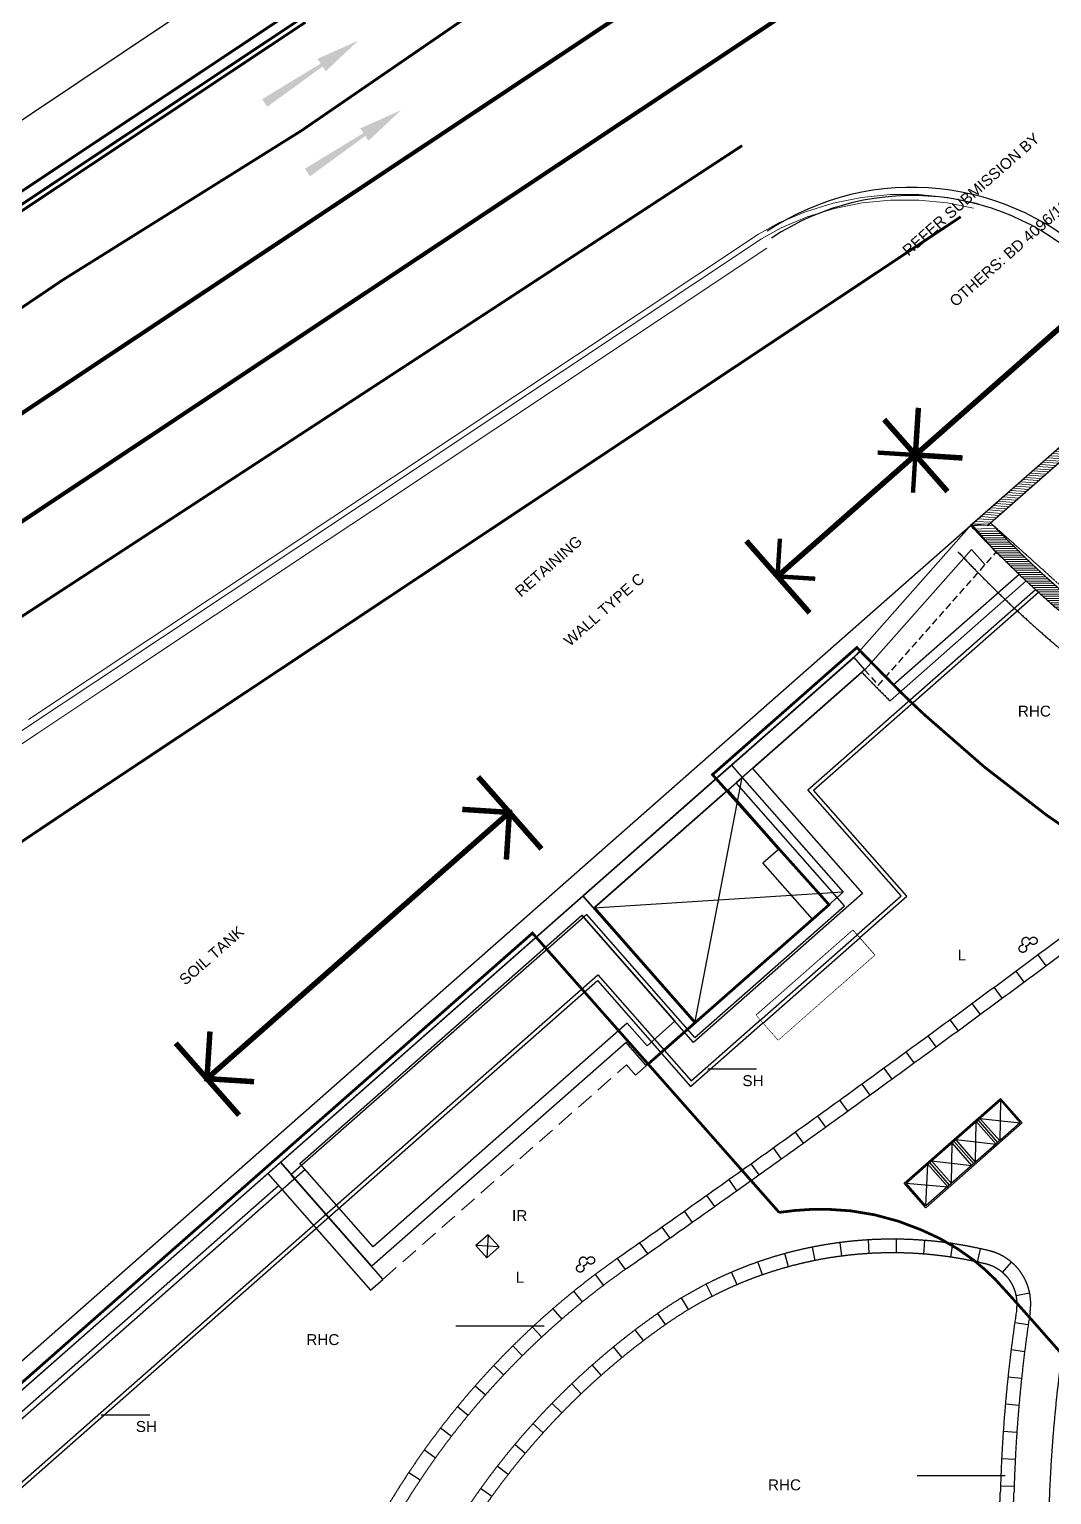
# Model space of a CAD drawing. Header units: millimetres. Extents: x 833576263 to 1668046980, y 817519639 to 1636103653.
# Drawn here: x 834303644 to 834341101, y 818012833 to 818066501 of the extents above; entities that cross this region are included whole.
import ezdxf

# ---------------------------------------------------------------- set-up
doc = ezdxf.new("R2010")
doc.units = ezdxf.units.MM
doc.header["$LTSCALE"] = 100
doc.header["$MEASUREMENT"] = 0
doc.set_wipeout_variables(frame=1)
for name, pattern in [('C160$0$Hidden', [9.525, 6.35, -3.175]), ('R_P_Grid$0$XXXXX-PIW-P-WHCGRDP1-XXX$0$DIVIDE2', [0.625, 0.25, -0.125, 0, -0.125, 0, -0.125]), ('R_ROAD MARK$0$RM1101', [6, 1, -5]), ('R_ROAD MARK$0$RM1104', [6, 4, -2]), ('R_site$0$3B50C- ARC-DWG-1002-P00-XXXX-WS3-XD$0$HIDDEN', [0.375, 0.25, -0.125]), ('R_site$0$Dash', [6, 3, -3]), ('R_site$0$HIDDEN', [9.525, 6.35, -3.175]), ('R_Text for GBP from DLN$0$ACAD_ISO10W100', [18, 12, -3, 0, -3])]:
    doc.linetypes.add(name, pattern=pattern)
doc.layers.get('Defpoints').update_dxf_attribs({"color": 170})
for name, color, linetype in [('C160$0$+C160', 6, 'C160$0$Hidden'), ('R_site$0$000-structure-b', 3, 'Continuous'), ('R_site$0$AUDIT_I_160808180252-21', 7, 'Continuous'), ('R_Text for GBP from DLN$0$base plan(mm)$0$DLN040__', 7, 'Continuous'), ('R_Text for GBP from DLN$0$programme(mm)$0$DLN040_1', 7, 'Continuous'), ('T-TITL', 7, 'Continuous'), ('X-REF', 7, 'Continuous')]:
    doc.layers.add(name, color=color, linetype=linetype)
doc.layers.add('R_P_Grid$0$RDA9101-PIW', color=3, linetype='R_P_Grid$0$XXXXX-PIW-P-WHCGRDP1-XXX$0$DIVIDE2', plot=False)
for name, color, linetype, lineweight in [('R_ROAD MARK$0$Level 42', 252, 'Continuous', 0), ('R_ROAD MARK$0$MMH832__', 252, 'Continuous', 0), ('R_ROAD MARK$0$OAP832', 7, 'Continuous', 30), ('R_site$0$000-Architecture boundary', 2, 'Continuous', 0), ('R_site$0$000-M+ Base', 6, 'Continuous', 9), ('R_site$0$000-Ret walls', 5, 'Continuous', 15), ('R_site$0$001-Smoke vents-b', 251, 'Continuous', 9), ('R_site$0$DW-TITLE', 7, 'Continuous', 0), ('R_Text for GBP from DLN$0$000-Slope', 6, 'R_Text for GBP from DLN$0$ACAD_ISO10W100', 18), ('R_WKCD_PARK$0$000-PAV-Concrete-b', 1, 'Continuous', 25), ('R_WKCD_PARK$0$RDA8301', 1, 'Continuous', 18)]:
    doc.layers.add(name, color=color, linetype=linetype, lineweight=lineweight)
doc.styles.add('R_Text for GBP from DLN$0$base plan(mm)$0$Standard', font='arial.ttf')
doc.styles.add('R_Text for GBP from DLN$0$base plan(mm)$0$SWIS721 LT', font='swiss.ttf')
doc.styles.add('R_Text for GBP from DLN$0$programme(mm)$0$SWIS721 LT', font='swiss.ttf')
doc.linetypes.add('R_site$0$B1_BDYF', pattern='A,2.5,-0.5,[130,ltypeshp.shx,S=0.5,R=0,X=0,Y=0],-0.5', length=3.5)
doc.dimstyles.new('R_Text for GBP from DLN$0$base plan(mm)$0$Standard', dxfattribs={"dimtxt": 0.35, "dimasz": 0.2, "dimexe": 0.2, "dimexo": 0.2, "dimgap": 0.09, "dimtad": 0, "dimtoh": 1, "dimdec": 4, "dimzin": 0, "dimdsep": 46, "dimtxsty": 'R_Text for GBP from DLN$0$base plan(mm)$0$Standard', "dimcen": 0.09, "dimadec": 0, "dimazin": 0, "dimtfac": 1, "dimtdec": 4, "dimtofl": 0, "dimtmove": 0, "dimatfit": 3, "dimfxl": 1, "dimtolj": 1, "dimtzin": 0, "dimarcsym": 0})

# ---------------------------------------------------------------- blocks, each defined once
blk = doc.blocks.new('R_P_Grid')
at = {"layer": 'R_P_Grid$0$RDA9101-PIW', "color": 3, "ltscale": 100, "const_width": 100, "flags": 128}
blk.add_lwpolyline([(834337769.5, 818059635), (834332932, 818056418.9), (834331836.7, 818055690.6), (834328766.6, 818053649.5), (834324604.5, 818050882.4), (834317939.9, 818046451.5), (834316277, 818045345.9), (834307949.5, 818039809.4), (834305598.8, 818038246.6), (834302685.5, 818036294.6), (834299786.3, 818034321.8), (834299131.3, 818033871.8), (834295770.7, 818031538.4), (834291783, 818028715.1), (834291136.8, 818028251.9), (834287823.8, 818025852), (834285844.3, 818024397.7), (834283893.4, 818022949.4), (834282403.2, 818021833), (834275934.4, 818016967.1), (834267942.8, 818010955.9), (834260124.1, 818004715), (834257045, 818002257.3), (834255723.7, 818001202.5), (834252305.3, 817998474), (834244486.5, 817992233), (834236667.8, 817985992), (834234793.2, 817984582), (834234389.1, 817984283.7), (834232887.7, 817983200.3), (834230934.9, 817981886.4), (834228937.2, 817980641.7), (834228709.7, 817980506), (834227599, 817979861), (834226897.2, 817979467.9), (834224722.3, 817978318.3), (834222506.8, 817977249.1), (834220253.6, 817976262), (834217965.7, 817975358), (834215646.2, 817974538.6), (834213298.2, 817973804.7), (834210924.9, 817973157.4), (834208529.5, 817972597.5), (834206115.1, 817972125.8), (834203685.1, 817971742.9), (834201242.7, 817971449.4), (834198791.2, 817971245.5), (834196333.8, 817971131.7), (834193873.9, 817971108), (834191414.9, 817971174.5), (834188959.9, 817971331.1), (834186512.2, 817971577.6), (834184075.3, 817971913.6), (834181652.3, 817972338.7), (834179246.6, 817972852.4), (834176861.2, 817973453.9), (834174499.6, 817974142.4), (834172164.7, 817974917), (834169859.9, 817975776.7), (834168164.4, 817976471.6), (834167588, 817976720.3), (834165352.3, 817977746.6), (834163155.7, 817978854.1), (834161001.2, 817980041.4), (834158891.7, 817981306.8), (834156830, 817982648.8), (834156301.5, 817983010.3), (834154818.8, 817984065.4), (834152860.9, 817985554.7), (834150958.9, 817987114.9), (834149115.4, 817988743.7), (834148211.5, 817989587.8), (834147332.8, 817990439), (834145613.6, 817992198.5), (834143960, 817994019.8), (834142374.3, 817995900.5), (834141237.9, 817997339.4), (834140858.6, 817997838.1), (834139415, 817999829.9), (834138045.3, 818001873.3), (834136751.4, 818003965.6), (834135535.1, 818006103.8), (834134398, 818008285.2), (834134114.6, 818008861.1), (834133341.7, 818010506.9), (834132367.4, 818012765.7), (834131476.6, 818015058.8), (834130670.5, 818017382.9), (834129950.1, 818019735.1), (834129316.4, 818022112.1), (834128770.3, 818024510.7), (834128312.5, 818026927.7), (834127943.5, 818029359.8), (834127664, 818031803.9), (834127474.2, 818034256.6), (834127438.1, 818036715.9), (834127492.1, 818039172.7), (834127636.1, 818041623.4), (834127869.7, 818044064.9), (834128192.3, 818046493.9), (834128603.5, 818048907.1), (834129102.4, 818051301.4), (834129375.5, 818052454.1), (834129688.2, 818053673.4), (834130360, 818056020.1), (834131116.7, 818058338.4), (834131957.1, 818060625.2), (834132880, 818062877.5), (834133883.9, 818065092.3), (834134967.3, 818067266.6), (834135629.7, 818068505), (834136128.6, 818069397.8), (834137399.4, 818071536.6), (834138748.5, 818073624.1), (834139884.2, 818075256.8), (834140173.8, 818075657.2), (834142535.3, 818078697.4), (834144381.6, 818081074.4), (834148574.8, 818086679.6), (834152500.6, 818092007.4), (834154509.7, 818094734.1), (834157219, 818098410.9), (834160444.6, 818102788.5), (834163001.4, 818106258.4), (834165759.1, 818110001), (834168748, 818120246.1), (834165385.6, 818129509.2), (834169848.6, 818137783.7), (834175089.3, 818145514.5), (834184459.2, 818145967.8), (834194438.3, 818146124.3), (834203910.8, 818139625.2), (834201868.6, 818136648.9), (834201686.4, 818136383.2), (834201506.3, 818136116.1), (834200974.9, 818135269.1), (834200486.6, 818134396.5), (834200042.5, 818133500.7), (834199643.7, 818132583.7), (834199291.2, 818131648), (834198986, 818130695.9), (834198728.7, 818129729.6), (834198520, 818128751.8), (834198360.5, 818127764.7), (834198308.6, 818127350.4), (834198256.1, 818126946), (834198077.9, 818125962.3), (834197830, 818124993.7), (834197513.5, 818124045.3), (834197130.2, 818123121.9), (834196681.9, 818122228.3), (834196171, 818121368.9), (834195600.1, 818120548.1), (834194972.1, 818119770.2), (834194290.1, 818119039.1), (834193557.7, 818118358.6), (834193203.2, 818118062), (834192624.4, 818117584.9), (834191866.8, 818116932.2), (834191125.9, 818116260.6), (834190401.9, 818115570.8), (834189695.4, 818114863.1), (834189006.9, 818114138), (834188336.7, 818113395.9), (834187685.2, 818112637.2), (834187052.9, 818111862.5), (834186440.2, 818111072.3), (834185847.4, 818110267), (834185274.9, 818109447.1), (834185052.7, 818109115.6), (834184992.3, 818109024.5), (834180082, 818101389.3), (834176995.5, 818096603.7), (834174659.3, 818092981.5), (834171712, 818088411.9), (834169236.5, 818084573.7), (834167400.8, 818081727.5), (834163813.8, 818076165.9), (834160062.4, 818070255.9), (834158495.7, 818067686), (834156492, 818064399), (834156311.1, 818064104.3), (834155588.7, 818062917.5), (834154743.1, 818061405.2), (834153956.2, 818059864.2), (834153650.2, 818059223.5), (834153246.7, 818058337.1), (834152594.6, 818056787.2), (834152000.7, 818055216.5), (834151465.5, 818053627.3), (834150989.7, 818052021.8), (834150573.8, 818050402.1), (834150218.1, 818048770.6), (834150058.4, 818047925.9), (834149922.9, 818047129.3), (834149688.5, 818045480.7), (834149515.1, 818043826.9), (834149402.6, 818042170.1), (834149351.1, 818040512.7), (834149360.4, 818038856.8), (834149430.4, 818037204.7), (834149560.9, 818035558.6), (834149688.1, 818033914.7), (834149875.4, 818032276.5), (834150122.7, 818030646.3), (834150429.6, 818029026.3), (834150795.7, 818027418.6), (834151220.4, 818025825.4), (834151703.3, 818024248.8), (834152243.6, 818022691), (834152840.6, 818021154), (834153493.6, 818019640), (834154011.7, 818018536.8), (834154201.7, 818018150.9), (834154963.8, 818016688.8), (834155779.1, 818015255.5), (834156646.3, 818013853.2), (834157564.4, 818012483.5), (834158532, 818011148.5), (834158786.2, 818010814.2), (834159547.9, 818009849.8), (834160610.8, 818008589.2), (834161719.1, 818007368.4), (834162871.5, 818006189.1), (834163460.4, 818005618.6), (834164066.3, 818005052.8), (834165301.9, 818003961.1), (834166576.8, 818002915.4), (834167889.1, 818001917.1), (834168882.9, 818001209.9), (834169237.1, 818000967.6), (834170619, 818000068.1), (834172033, 817999219.9), (834173477.1, 817998424.1), (834174949.4, 817997681.8), (834176447.9, 817996993.9), (834176834.2, 817996827.2), (834177970.6, 817996361.5), (834179515.5, 817995785.2), (834181080.5, 817995266), (834182663.4, 817994804.5), (834184262.2, 817994401.4), (834185874.7, 817994057.1), (834187498.8, 817993772.1), (834189132.2, 817993546.9), (834190772.7, 817993381.7), (834192418.3, 817993276.7), (834194066.5, 817993232.2), (834195715.3, 817993248), (834197362.4, 817993324.3), (834199005.6, 817993461), (834200642.6, 817993657.7), (834202271.4, 817993914.4), (834203889.6, 817994230.5), (834205495.2, 817994605.8), (834207086, 817995039.7), (834208659.7, 817995531.6), (834210214.4, 817996080.8), (834211747.9, 817996686.7), (834213258.2, 817997348.4), (834214743.2, 817998065), (834216200.9, 817998835.5), (834216671.4, 817999099), (834217415.8, 817999531.4), (834217568.3, 817999622.3), (834218907.3, 818000456.6), (834220216.2, 818001337.3), (834221222.3, 818002063.8), (834221493.4, 818002263.3), (834223368, 818003673.4), (834231532.4, 818009454.9), (834239696.8, 818015236.3), (834243266.3, 818017764), (834244646, 818018741), (834247861.2, 818021017.8), (834256025.6, 818026799.2), (834264017.2, 818032810.4), (834270486, 818037676.3), (834272036.6, 818038838), (834274066.7, 818040345.1), (834276126.5, 818041858.3), (834279573.9, 818044355.6), (834280246.4, 818044837.6), (834284395.8, 818047775.5), (834287892.9, 818050203.6), (834288574.4, 818050671.8), (834291591.3, 818052724.7), (834294622.7, 818054755.9), (834296973.4, 818056318.7), (834305301, 818061855.2), (834306963.9, 818062960.8), (834313628.5, 818067391.7), (834317790.5, 818070158.8), (834321956, 818072928.2), (834328617.3, 818077356.9), (834330283.5, 818078464.6), (834333118, 818080367.6), (834338611, 818084001.1), (834347160, 818089204.5), (834347395.6, 818089361.2), (834355477.9, 818094734.6), (834355488.6, 818094741.7), (834355753, 818094916.7), (834355979, 818095064.9), (834357079.2, 818095787.3), (834357525.8, 818096076.1), (834358432.8, 818096656.1), (834360580.7, 818097995.4), (834361303.6, 818098435.6), (834364211.5, 818100153.8), (834367250.3, 818101912.6), (834370328, 818103604.5), (834373443.1, 818105228.5), (834375936.6, 818106395.1), (834378449.9, 818107516.9), (834382829.4, 818109423.3), (834383089.7, 818109536.6), (834384925.6, 818110335.8), (834386145.6, 818110874), (834387150.8, 818111325.3), (834389359.4, 818112352.8), (834389897.7, 818112609.2), (834389999.4, 818112657.9), (834391550.6, 818113417.9), (834392181.8, 818113742.3), (834392838.6, 818114085.9), (834394345.7, 818114888.7), (834397107.6, 818116420.8), (834399835.1, 818118013.4), (834402526.8, 818119665.8), (834405181.4, 818121377.2), (834406983.2, 818122586.8), (834407797.7, 818123146.7), (834410309.5, 818124926.6), (834410374.2, 818124973.5), (834411807.6, 818126027.4), (834412909.8, 818126856.7), (834413724.1, 818127480.1), (834414014.2, 818127704.5), (834415403.3, 818128795.4), (834417344.4, 818130367.1), (834417477.5, 818130477), (834419520.1, 818132196.9), (834422831.7, 818135038.7), (834423236.1, 818135385.9), (834427986.5, 818139441.3), (834429055.6, 818140379.8), (834430154.7, 818141362.7), (834431136.6, 818142312.9), (834432081.8, 818143299.6), (834432957.4, 818144284.6), (834432988.9, 818144321.5), (834433061.2, 818144406.3), (834433445.9, 818144867), (834433856.7, 818145376.9), (834434683.9, 818146464.5), (834435469.4, 818147582.5), (834436211.9, 818148729.6), (834436910.5, 818149903.9), (834437564, 818151103.9), (834438171.7, 818152327.7), (834438732.6, 818153573.7), (834438923.7, 818154029.3), (834439245.9, 818154840), (834439710.9, 818156124.8), (834440126.9, 818157426.4), (834440493.3, 818158742.7), (834440809.6, 818160072), (834441075.3, 818161412.3), (834441290.1, 818162761.7), (834441453.6, 818164118.3), (834441633.1, 818165475.8), (834441761.2, 818166841.7), (834441837.6, 818168214.1), (834441861.8, 818169590.9), (834441833.6, 818170970.2), (834441793.2, 818171771.7), (834441735.1, 818172572.9), (834441605.3, 818174302.4), (834441596.2, 818174501.9), (834441565.9, 818176033.5), (834441616.8, 818177761.4), (834441757.3, 818179481.5), (834441987, 818181189.1), (834442304.8, 818182879.6), (834442738.1, 818184652.7), (834442989.2, 818185522.4), (834443899.5, 818188760.6), (834443955.5, 818189088), (834444164.9, 818190065.8), (834444354.7, 818191047.6), (834444524.8, 818192033), (834444675.2, 818193021.6), (834444805.8, 818194013), (834444916.5, 818195006.9), (834445007.3, 818196002.7), (834445078.2, 818197000.2), (834445129.2, 818197998.9), (834445160.1, 818198998.4), (834445171.1, 818199998.3), (834445162, 818200998.2), (834445133, 818201997.8), (834445084, 818202996.6), (834445015, 818203994.2), (834444926, 818204990.2), (834444817.2, 818205984.2), (834444688.5, 818206975.9), (834444574.5, 818207735.4), (834453113.7, 818204098.3), (834460852.7, 818200622.1), (834473072.5, 818195624.9), (834472075.5, 818195548.5), (834471084.4, 818195416.8), (834470102.1, 818195230.3), (834469131.6, 818194989.6), (834468176, 818194695.3), (834467238.2, 818194348.5), (834466321.2, 818193950), (834465427.6, 818193501.3), (834464560.4, 818193003.7), (834463722.1, 818192458.7), (834462915.4, 818191867.9), (834462142.8, 818191233.3), (834461406.5, 818190556.8), (834460709, 818189840.4), (834460190.3, 818189252), (834459921.3, 818188925.8), (834459282.3, 818188086.7), (834459191.9, 818187959.8), (834459099.3, 818187828.6), (834458690.8, 818187213.6), (834458199, 818186280.6), (834457761.1, 818185324.6), (834457378.1, 818184348.9), (834457100.2, 818183518.5), (834457050.8, 818183356.4), (834456780, 818182350.3), (834456566.2, 818181333.9), (834456409.5, 818180310.4), (834456314.5, 818179343.8), (834456270.3, 818178376.5), (834456276.6, 818177410.9), (834456333.2, 818176449.9), (834456424.8, 818175605.7), (834456439.6, 818175495.9), (834456561.9, 818174751), (834456595.3, 818174551.7), (834456771.5, 818173431.6), (834456923.1, 818172307.2), (834457126.1, 818170362.3), (834457255.4, 818168408.6), (834457310.7, 818166448.8), (834457291.6, 818164485.8), (834457197.9, 818162522.4), (834456962.7, 818160570.7), (834456653.7, 818158629.3), (834456271.4, 818156701.1), (834455816.3, 818154788.7), (834455289.2, 818152894.9), (834454690.7, 818151022.4), (834454021.8, 818149173.9), (834453558.3, 818148007.7), (834453283.3, 818147352.1), (834452476.4, 818145559.6), (834451602.1, 818143798.9), (834450661.8, 818142072.6), (834449656.8, 818140383.1), (834448588.6, 818138732.9), (834447458.6, 818137124.3), (834446268.5, 818135559.7), (834445020.1, 818134041.3), (834444974.5, 818133988), (834443715, 818132571.2), (834442355.2, 818131151.6), (834440942.5, 818129784.6), (834439361.3, 818128370.5), (834439210.4, 818128237), (834434657.6, 818124329.1), (834433541.7, 818123376.5), (834433137.4, 818123029.5), (834430102.9, 818120423.2), (834429825.8, 818120187.6), (834427557.5, 818118277.5), (834425253.9, 818116410.1), (834422484.9, 818114257.1), (834419669, 818112165.8), (834416807.7, 818110137.1), (834413902.3, 818108172), (834410954.3, 818106271.4), (834407965.1, 818104436.4), (834404936.1, 818102667.7), (834401868.9, 818100966.3), (834399328.8, 818099623.3), (834398764.8, 818099333), (834396359.5, 818098092.9), (834393933, 818096893.8), (834391485.9, 818095735.9), (834390536.8, 818095296), (834389411.7, 818094774.4), (834385078.2, 818092765.8), (834382844.9, 818091705.2), (834380630.2, 818090607.8), (834377794.8, 818089224.8), (834374989.8, 818087779.1), (834372216.6, 818086271.4), (834372080.6, 818086191.1), (834370289.2, 818084959.7), (834368725.5, 818083390.6), (834367811.2, 818082126.7), (834367476.8, 818081560.9), (834366483.1, 818079209.4)], dxfattribs=at)
blk = doc.blocks.new('R_site$0$smoke vents')
at = {"layer": 'R_site$0$001-Smoke vents-b'}
for p, q in [((834339.199, 818025.791), (834338.472, 818026.616)), ((834339.064, 818025.672), (834338.337, 818026.497)), ((834339.131, 818025.731), (834338.404, 818026.557)), ((834339.949, 818026.451), (834339.199, 818025.791)), ((834338.178, 818024.892), (834337.451, 818025.718)), ((834338.245, 818024.952), (834337.519, 818025.777)), ((834338.313, 818025.011), (834337.586, 818025.837)), ((834339.064, 818025.672), (834338.313, 818025.011)), ((834337.359, 818024.172), (834336.633, 818024.998)), ((834337.427, 818024.231), (834336.7, 818025.057)), ((834337.292, 818024.113), (834336.565, 818024.938))]:
    blk.add_line(p, q, dxfattribs=at)
for points in [[(834340.02, 818026.447), (834336.492, 818023.342), (834335.699, 818024.242), (834339.227, 818027.348)], [(834339.949, 818026.451), (834336.496, 818023.412), (834335.769, 818024.238), (834339.223, 818027.277)]]:
    blk.add_lwpolyline(points, close=True, dxfattribs=at)
for points in [[(834339.223, 818027.277), (834339.199, 818025.791)], [(834338.472, 818026.616), (834339.949, 818026.451)], [(834338.313, 818025.011), (834338.337, 818026.497)], [(834337.427, 818024.231), (834337.451, 818025.718)], [(834337.586, 818025.837), (834339.064, 818025.672)], [(834336.7, 818025.057), (834338.178, 818024.892)], [(834336.496, 818023.412), (834336.565, 818024.938)], [(834335.769, 818024.238), (834337.292, 818024.113)]]:
    blk.add_lwpolyline(points, dxfattribs=at)
blk = doc.blocks.new('R_site$0$architecture 2')
at = {"layer": 'R_site$0$000-Ret walls', "lineweight": 5}
h = blk.add_hatch(dxfattribs=at)
h.set_pattern_fill('ANSI31', color=252, scale=0.025, angle=315)
h.set_pattern_definition([(0, (0, 0), (3e-17, 0.079375), [])])
edge = h.paths.add_edge_path()
edge.add_arc((834369.797, 818078.06), 42.838, 223.7719, 232.3855, ccw=False)
edge.add_line((834338.864, 818048.426), (834338.748, 818048.324))
edge.add_line((834338.748, 818048.324), (834354.844, 818062.49))
edge.add_line((834354.844, 818062.49), (834364.415, 818069.157))
edge.add_line((834364.415, 818069.157), (834364.181, 818069.493))
edge.add_line((834364.181, 818069.493), (834354.591, 818062.813))
edge.add_line((834354.591, 818062.813), (834338.477, 818048.631))
edge.add_line((834338.477, 818048.631), (834338.131, 818048.327))
edge.add_arc((834369.797, 818078.06), 43.438, 223.1973, 232.3855)
edge.add_line((834343.285, 818043.652), (834343.651, 818044.127))
at = {"layer": 'R_site$0$000-Architecture boundary', "linetype": 'R_site$0$HIDDEN'}
blk.add_lwpolyline([(834354.763, 818002.957), (834367.804, 818014.433), (834366.828, 818028.384, -0.074995), (834352.462, 818031.48, -0.052185), (834343.301, 818036.089, -0.043988), (834336.457, 818041.383, -0.006128), (834335.581, 818042.213), (834333.963, 818043.86), (834328.674, 818039.205), (834332.945, 818034.439), (834326.326, 818028.613)], format="xyb", dxfattribs=at)
at = {"layer": 'R_site$0$000-Architecture boundary', "linetype": 'R_site$0$HIDDEN', "lineweight": 5}
blk.add_lwpolyline([(834331.115, 818023.172), (834322.079, 818033.401), (834273.585, 817990.722), (834304.338, 817955.778), (834304.338, 817955.778), (834306.485, 817953.339), (834306.486, 817953.338), (834331.029, 817925.45), (834375.215, 817964.338), (834375.215, 817964.338), (834375.215, 817964.338), (834374.049, 817981.009), (834340.358, 818019.249, 0.00285), (834339.4, 818020.317, 0.048684), (834338.247, 818021.421, 0.067075), (834336.319, 818022.533, 0.098146), (834332.855, 818023.289, 0.039786), (834331.115, 818023.172)], format="xyb", dxfattribs=at)
at = {"layer": 'R_site$0$000-Architecture boundary', "linetype": 'R_site$0$HIDDEN', "lineweight": 5, "ltscale": 0.001}
blk.add_lwpolyline([(834316.614, 818020.732), (834325.526, 818028.576), (834325.857, 818028.2), (834326.316, 818028.604)], dxfattribs=at)
at = {"layer": 'R_site$0$000-M+ Base', "linetype": 'R_site$0$Dash', "ltscale": 0.5}
blk.add_lwpolyline([(834337.664, 818047.37, 0.242199), (834375.724, 818033.773), (834374.299, 818054.161), (834364.415, 818069.157)], format="xyb", dxfattribs=at)
at = {"layer": 'R_site$0$000-Ret walls'}
blk.add_lwpolyline([(834343.651, 818044.127, -0.037601), (834338.864, 818048.426), (834338.748, 818048.324), (834354.844, 818062.49), (834364.415, 818069.157), (834364.181, 818069.493), (834354.591, 818062.813), (834338.477, 818048.631), (834338.131, 818048.327, 0.040113), (834343.285, 818043.652), (834343.651, 818044.127)], format="xyb", close=True, dxfattribs=at)
at = {"layer": 'R_site$0$000-structure-b'}
for p, q in [((834333.851, 818043.494), (834338.16, 818048.36)), ((834338.16, 818048.36), (834339.088, 818047.305)), ((834334.275, 818043.069), (834338.159, 818047.453)), ((834338.159, 818047.453), (834338.658, 818046.886)), ((834333.851, 818043.494), (834334.247, 818043.044)), ((834334.275, 818043.069), (834334.247, 818043.044)), ((834332.945, 818034.439, 0), (834329.246, 818038.643)), ((834333.51, 818034.403), (834329.546, 818038.907)), ((834328.066, 818030.144), (834324.366, 818034.348)), ((834327.766, 818029.88, 0), (834332.945, 818034.439, 0)), ((834328.03, 818029.58, 0), (834333.51, 818034.403, 0)), ((834324.066, 818034.084), (834313.225, 818024.543)), ((834328.03, 818029.58), (834324.066, 818034.084)), ((834312.379, 818024.597), (834316.144, 818020.318)), ((834313.225, 818024.543), (834316.595, 818020.715)), ((834316.144, 818020.318), (834316.595, 818020.715))]:
    blk.add_line(p, q, dxfattribs=at)
at = {"layer": 'R_site$0$000-structure-b', "linetype": 'R_site$0$3B50C- ARC-DWG-1002-P00-XXXX-WS3-XD$0$HIDDEN', "ltscale": 0.01}
for p, q in [((834334.749, 818042.473), (834339.059, 818047.338)), ((834334.247, 818043.044), (834334.749, 818042.473))]:
    blk.add_line(p, q, dxfattribs=at)
at = {"layer": 'R_site$0$000-structure-b'}
for points in [[(834334.247, 818043.044), (834329.546, 818038.907)], [(834329.246, 818038.643), (834324.366, 818034.348)], [(834312.775, 818024.147), (834282.333, 817997.356)]]:
    blk.add_lwpolyline(points, dxfattribs=at)
at = {"layer": 'R_site$0$001-Smoke vents-b'}
for p, q in [((834333.816, 818033.496), (834330.288, 818030.391)), ((834333.816, 818033.496), (834334.609, 818032.595)), ((834334.609, 818032.595), (834331.081, 818029.49)), ((834330.288, 818030.391), (834331.081, 818029.49))]:
    blk.add_line(p, q, dxfattribs=at)
at = {"layer": 'R_site$0$DW-TITLE', "ltscale": 0.001}
blk.add_line((834325.527, 818028.575), (834325.857, 818028.2), dxfattribs=at)
at = {"layer": 'R_site$0$001-Smoke vents-b'}
blk.add_blockref('R_site$0$smoke vents', (0, 0), dxfattribs=at)
blk.add_wipeout([(834330.288, 818030.391), (834333.816, 818033.496), (834334.609, 818032.595), (834331.081, 818029.49)]).dxf.layer = 'R_site$0$001-Smoke vents-b'
at = {"layer": 'R_site$0$000-structure-b'}
blk.add_lwpolyline([(834273.663, 817989.725), (834264.206, 817981.402), (834263.809, 817981.853), (834333.851, 818043.494)], dxfattribs=at)
blk = doc.blocks.new('R_site')
at = {"layer": 'Defpoints'}
blk.add_lwpolyline([(834247117, 817968495), (834250993, 817971639), (834354591, 818062813), (834364181, 818069493)], dxfattribs=at)
at = {"layer": 'R_site$0$AUDIT_I_160808180252-21', "linetype": 'R_site$0$B1_BDYF', "lineweight": 30, "flags": 128}
blk.add_lwpolyline([(834378801, 818118821), (834370054, 818110421), (834368204, 818108818), (834360560, 818101892), (834359886, 818101205), (834352549, 818095848), (834341902, 818088803), (834327906, 818079502), (834310407, 818067880), (834297066, 818058961), (834281636, 818048745), (834264362, 818037360), (834258520, 818033509)], dxfattribs=at)
at = {"xscale": 1000, "yscale": 1000, "zscale": 1000}
blk.add_blockref('R_site$0$architecture 2', (0, 0), dxfattribs=at)
blk = doc.blocks.new('R_WKCD_PARK')
at = {"layer": 'R_WKCD_PARK$0$000-PAV-Concrete-b'}
blk.add_arc((834323900, 818013335), 22625, 260.0407, 358.7579, dxfattribs=at)
at = {"layer": 'R_WKCD_PARK$0$RDA8301', "flags": 128}
blk.add_lwpolyline([(834330671, 818058488), (834327119, 818056127), (834322957, 818053360), (834316293, 818048929), (834314630, 818047823), (834306302, 818042287), (834303952, 818040724), (834301021, 818038760), (834298104, 818036775), (834297445, 818036323), (834294064, 818033975), (834290052, 818031134), (834289402, 818030668), (834286068, 818028254), (834284077, 818026791), (834282114, 818025334), (834280615, 818024210), (834274146, 818019345), (834266154, 818013333), (834258336, 818007092), (834255257, 818004635), (834253935, 818003580), (834250517, 818000851), (834242698, 817994611)], dxfattribs=at)
blk = doc.blocks.new('R_ROAD MARK$0$TS1017')
at = {"layer": 'R_ROAD MARK$0$Level 42', "linetype": 'Continuous', "lineweight": 13}
blk.add_hatch(color=256, dxfattribs=at).paths.add_polyline_path([(-0.404, -0.068), (-0.404, -0.016), (-1.031, -0.042), (-1.031, 0.042), (-0.404, 0.016), (-0.404, 0.068), (0, 0)])
blk = doc.blocks.new('R_ROAD MARK')
at = {"layer": 'R_ROAD MARK$0$MMH832__', "linetype": 'Continuous'}
for p, q in [((834334131, 818060344), (834335185, 818060449)), ((834335185, 818060449), (834336245, 818060449)), ((834336245, 818060449), (834337299, 818060343)), ((834332080, 818059820), (834333092, 818060133)), ((834332148, 818059632), (834333142, 818059939)), ((834333092, 818060133), (834334131, 818060344)), ((834333142, 818059939), (834334161, 818060145)), ((834334161, 818060145), (834335195, 818060249)), ((834335195, 818060249), (834336235, 818060249)), ((834336235, 818060249), (834337269, 818060145)), ((834337269, 818060145), (834338231, 818059949)), ((834337299, 818060343), (834338338, 818060132)), ((834338338, 818060132), (834338448, 818060098)), ((834330361, 818059002), (834331104, 818059408)), ((834331104, 818059408), (834332080, 818059820)), ((834331191, 818059228), (834332148, 818059632)), ((834303619, 818041223), (834330361, 818059002)), ((834306081, 818042620), (834330464, 818058831)), ((834330464, 818058831), (834331191, 818059228)), ((834303730, 818041057), (834306081, 818042620)), ((834300797, 818039092), (834303730, 818041057))]:
    blk.add_line(p, q, dxfattribs=at)
at = {"layer": 'R_ROAD MARK$0$MMH832__', "linetype": 'Continuous', "flags": 128}
for points, const_width in [([(834244993, 818018251), (834248208, 818020528), (834256379, 818026315), (834264378, 818032331), (834270590, 818037004), (834270846, 818037196), (834272395, 818038357), (834276481, 818041374), (834278759, 818043030), (834280595, 818044349), (834284740, 818047284), (834288914, 818050177), (834291242, 818051764), (834291926, 818052227), (834294957, 818054257), (834294955, 818054256), (834297104, 818055685), (834305431, 818061221), (834313759, 818066758)], 100), ([(834244877, 818018415), (834248092, 818020691), (834256261, 818026476), (834264258, 818032491), (834270470, 818037163), (834270726, 818037356), (834272275, 818038517), (834276363, 818041536), (834278642, 818043192), (834280479, 818044512), (834284625, 818047448), (834288801, 818050342), (834291129, 818051929), (834291815, 818052393), (834294845, 818054424), (834294844, 818054423), (834296993, 818055851), (834305321, 818061388), (834313648, 818066924)], 100), ([(834330934, 818070761), (834325707, 818067286), (834321541, 818064517), (834317379, 818061750), (834310715, 818057319), (834309052, 818056213), (834300724, 818050677), (834298374, 818049114), (834295383, 818047110), (834292406, 818045084), (834291733, 818044622), (834288283, 818042227), (834284189, 818039328), (834283525, 818038852), (834280124, 818036388), (834278091, 818034895), (834276089, 818033408), (834274559, 818032262), (834268090, 818027396), (834260098, 818021385), (834252107, 818015374), (834244115, 818009363)], 150), ([(834246099, 818006725), (834254090, 818012737), (834262082, 818018748), (834270073, 818024759), (834276542, 818029625), (834278062, 818030763), (834280052, 818032240), (834282071, 818033724), (834285450, 818036171), (834286109, 818036644), (834290176, 818039524), (834293604, 818041903), (834294272, 818042363), (834297229, 818044375), (834300201, 818046366), (834302551, 818047929), (834310879, 818053465), (834312542, 818054571), (834319206, 818059002), (834323368, 818061769), (834327534, 818064538), (834332761, 818068013)], 150)]:
    blk.add_lwpolyline(points, dxfattribs=dict(at, const_width=const_width))
at = {"layer": 'R_ROAD MARK$0$MMH832__', "linetype": 'R_ROAD MARK$0$RM1104', "const_width": 100, "flags": 128}
blk.add_lwpolyline([(834294056, 818050066), (834294440, 818050343), (834296743, 818051833), (834304843, 818057303), (834313617, 818062790), (834321854, 818068444), (834329124, 818073164)], dxfattribs=at)
at = {"layer": 'R_ROAD MARK$0$MMH832__', "linetype": 'R_ROAD MARK$0$RM1101', "const_width": 100, "flags": 128}
blk.add_lwpolyline([(834329762, 818062242), (834320940, 818056470), (834312567, 818051002), (834304194, 818045535), (834301824, 818043987), (834298861, 818042037), (834298178, 818041584), (834295881, 818040045), (834292039, 818037205), (834288320, 818034614), (834285893, 818032838), (834283725, 818031075), (834279715, 818028238), (834277142, 818026378), (834274758, 818024668), (834269875, 818021040), (834269290, 818020641)], dxfattribs=at)
at = {"layer": 'R_ROAD MARK$0$OAP832'}
for radius in [9600, 9300]:
    blk.add_arc((834335989, 818051111), radius, 44.3753, 123.6176, dxfattribs=at)
at = {"layer": 'R_ROAD MARK$0$Level 42', "linetype": 'Continuous', "xscale": 3999.999999999999, "yscale": 3999.999999999999, "zscale": 3999.999999999999, "rotation": 33.67047454180577}
for p in [(834315699, 818066087), (834317266, 818063542)]:
    blk.add_blockref('R_ROAD MARK$0$TS1017', p, dxfattribs=at)
blk = doc.blocks.new('C160')
at = {"layer": 'C160$0$+C160'}
for p, q in [((834335.298, 818042.49), (834339.904, 818046.544)), ((834332.164, 818038.645, 0), (834340.504, 818045.986)), ((834335.179, 818041.905), (834340.168, 818046.296)), ((834332.376, 818038.632), (834340.616, 818045.884)), ((834334.111, 818043.723, 0), (834323.945, 818034.777, 0)), ((834330.141, 818039.43, 0), (834334.146, 818042.955, 0)), ((834329.369, 818039.55, 0), (834329.766, 818039.1, 0)), ((834324.323, 818034.31, 0), (834329.766, 818039.1, 0)), ((834328.023, 818030.106), (834329.766, 818039.1, 0)), ((834328.788, 818039.038, 0), (834329.184, 818038.588, 0)), ((834329.766, 818039.1, 0), (834333.465, 818034.896, 0)), ((834330.141, 818039.43, 0), (834334.171, 818034.851, 0)), ((834329.203, 818038.604, 0), (834331.086, 818036.464, 0)), ((834328.023, 818030.106, 0), (834323.927, 818034.76, 0)), ((834333.465, 818034.896, 0), (834324.323, 818034.31, 0)), ((834327.978, 818029.4, 0), (834323.882, 818034.055, 0)), ((834333.816, 818033.496), (834330.288, 818030.391)), ((834333.816, 818033.496), (834334.609, 818032.595)), ((834334.609, 818032.595), (834331.081, 818029.49)), ((834300.484, 818010.561), (834324.456, 818031.661)), ((834330.288, 818030.391), (834331.081, 818029.49)), ((834339.199, 818025.791), (834338.472, 818026.616)), ((834339.064, 818025.672), (834338.337, 818026.497)), ((834339.131, 818025.731), (834338.404, 818026.557)), ((834339.949, 818026.451), (834339.199, 818025.791)), ((834338.178, 818024.892), (834337.451, 818025.718)), ((834338.245, 818024.952), (834337.519, 818025.777)), ((834338.313, 818025.011), (834337.586, 818025.837)), ((834339.064, 818025.672), (834338.313, 818025.011)), ((834273.792, 817990.638, 0), (834312.846, 818025.009, 0)), ((834312.846, 818025.009, 0), (834313.375, 818024.409, 0)), ((834337.359, 818024.172), (834336.633, 818024.998)), ((834337.427, 818024.231), (834336.7, 818025.057)), ((834313.75, 818024.739, 0), (834274.696, 817990.368, 0)), ((834337.292, 818024.113), (834336.565, 818024.938)), ((834320.458, 818022.356), (834320.406, 818021.509)), ((834320.856, 818021.907), (834320.009, 818021.959))]:
    blk.add_line(p, q, dxfattribs=at)
for points in [[(834337.664, 818047.37, 0.242199), (834375.724, 818033.773), (834374.299, 818054.161), (834364.415, 818069.157)], [(834317.682, 818008.815, -0.130249), (834326.676, 818019.48, -0.215588), (834338.805, 818021.769, -0.388924), (834340.31, 818019.524, 0.031001), (834339.719, 818012.906, -0.231524), (834333.269, 818000.581, -0.388648)], [(834332.973, 818000.984, 0.231524), (834339.219, 818012.919, -0.031001), (834339.816, 818019.6, 0.388924), (834338.687, 818021.283, 0.215588), (834326.963, 818019.071, 0.130249), (834318.134, 818008.601, -0.07495)]]:
    blk.add_lwpolyline(points, format="xyb", dxfattribs=at)
blk.add_lwpolyline([(834343.651, 818044.127, -0.037601), (834338.864, 818048.426), (834338.748, 818048.324), (834354.844, 818062.49), (834364.415, 818069.157), (834364.181, 818069.493), (834354.591, 818062.813), (834338.477, 818048.631), (834338.131, 818048.327, 0.040113), (834343.285, 818043.652), (834343.651, 818044.127)], format="xyb", close=True, dxfattribs=at)
at = {"layer": 'C160$0$+C160', "const_width": 0.1}
for points in [[(834354.763, 818002.957), (834367.804, 818014.433), (834366.828, 818028.384, -0.074995), (834352.462, 818031.48, -0.052185), (834343.301, 818036.089, -0.043988), (834336.457, 818041.383, -0.006128), (834335.581, 818042.213), (834333.963, 818043.86), (834328.674, 818039.205), (834332.945, 818034.439), (834326.326, 818028.613)], [(834331.115, 818023.172), (834322.079, 818033.401), (834273.585, 817990.722), (834304.338, 817955.778), (834304.338, 817955.778), (834306.485, 817953.339), (834306.486, 817953.338), (834331.029, 817925.45), (834375.215, 817964.338), (834375.215, 817964.338), (834375.215, 817964.338), (834374.049, 817981.009), (834340.358, 818019.249, 0.00285), (834339.4, 818020.317, 0.048684), (834338.247, 818021.421, 0.067075), (834336.319, 818022.533, 0.098146), (834332.855, 818023.289, 0.039786), (834331.115, 818023.172)]]:
    blk.add_lwpolyline(points, format="xyb", dxfattribs=at)
at = {"layer": 'C160$0$+C160', "elevation": 0}
for points in [[(834330.523, 818035.969), (834331.086, 818036.464)], [(834332.339, 818033.905), (834330.523, 818035.969)], [(834312.846, 818025.009), (834323.945, 818034.777)], [(834313.552, 818024.964), (834323.882, 818034.055)]]:
    blk.add_lwpolyline(points, dxfattribs=at)
for points in [[(834326.235, 818028.566), (834325.508, 818029.392), (834316.199, 818021.199), (834312.846, 818025.009), (834323.927, 818034.76), (834328.006, 818030.125)], [(834326.28, 818029.271), (834325.553, 818030.097), (834316.244, 818021.905), (834313.552, 818024.964), (834323.882, 818034.055), (834327.3, 818030.17)]]:
    blk.add_lwpolyline(points, close=True, dxfattribs=at)
at = {"layer": 'C160$0$+C160'}
for points in [[(834340.59, 818032.605), (834340.888, 818032.204)], [(834339.787, 818032.009), (834340.085, 818031.608)], [(834300.385, 818010.674), (834324.47, 818031.873)], [(834338.983, 818031.415), (834339.28, 818031.012)], [(834338.178, 818030.821), (834338.475, 818030.418)], [(834337.373, 818030.229), (834337.669, 818029.826)], [(834336.566, 818029.638), (834336.861, 818029.234)], [(834335.759, 818029.048), (834336.053, 818028.644)], [(834334.95, 818028.459), (834335.244, 818028.055)], [(834334.141, 818027.871), (834334.435, 818027.467)], [(834333.331, 818027.285), (834333.624, 818026.88)], [(834339.223, 818027.277), (834339.199, 818025.791)], [(834332.52, 818026.7), (834332.813, 818026.294)], [(834338.472, 818026.616), (834339.949, 818026.451)], [(834331.708, 818026.116), (834332, 818025.71)], [(834338.313, 818025.011), (834338.337, 818026.497)], [(834330.896, 818025.533), (834331.187, 818025.127)], [(834337.427, 818024.231), (834337.451, 818025.718)], [(834337.586, 818025.837), (834339.064, 818025.672)], [(834336.7, 818025.057), (834338.178, 818024.892)], [(834330.082, 818024.951), (834330.373, 818024.545)], [(834336.496, 818023.412), (834336.565, 818024.938)], [(834329.268, 818024.371), (834329.558, 818023.964)], [(834335.769, 818024.238), (834337.292, 818024.113)], [(834328.453, 818023.792), (834328.742, 818023.384)], [(834327.637, 818023.214), (834327.925, 818022.806)], [(834326.82, 818022.637), (834327.108, 818022.229)], [(834326.002, 818022.062), (834326.29, 818021.653)], [(834332.432, 818021.411), (834332.334, 818021.901)], [(834333.418, 818021.573), (834333.355, 818022.069)], [(834334.414, 818021.666), (834334.384, 818022.166)], [(834335.413, 818021.691), (834335.418, 818022.191)], [(834336.412, 818021.647), (834336.452, 818022.145)], [(834337.406, 818021.534), (834337.479, 818022.028)], [(834338.389, 818021.352), (834338.496, 818021.84)], [(834325.184, 818021.487), (834325.471, 818021.078)], [(834330.504, 818020.885), (834330.339, 818021.357)], [(834331.459, 818021.181), (834331.327, 818021.663)], [(834339.3, 818020.972), (834339.623, 818021.354)], [(834324.376, 818020.898), (834324.677, 818020.499)], [(834329.572, 818020.523), (834329.375, 818020.983)], [(834323.588, 818020.282), (834323.903, 818019.893)], [(834328.667, 818020.098), (834328.439, 818020.543)], [(834339.802, 818020.128), (834340.292, 818020.229)], [(834322.822, 818019.639), (834323.15, 818019.261)], [(834327.793, 818019.611), (834327.535, 818020.04)], [(834326.956, 818019.066), (834326.669, 818019.475)], [(834339.748, 818019.136), (834340.243, 818019.065)], [(834322.078, 818018.971), (834322.418, 818018.605)], [(834326.148, 818018.477), (834325.846, 818018.875)], [(834321.356, 818018.279), (834321.708, 818017.924)], [(834325.363, 818017.858), (834325.046, 818018.244)], [(834339.615, 818018.145), (834340.111, 818018.083)], [(834320.658, 818017.563), (834321.022, 818017.22)], [(834324.601, 818017.21), (834324.27, 818017.584)], [(834339.5, 818017.152), (834339.998, 818017.099)], [(834319.985, 818016.823), (834320.361, 818016.493)], [(834323.864, 818016.533), (834323.519, 818016.896)], [(834319.337, 818016.062), (834319.723, 818015.744)], [(834323.153, 818015.83), (834322.795, 818016.179)], [(834339.404, 818016.156), (834339.902, 818016.113)], [(834322.469, 818015.101), (834322.098, 818015.436)], [(834318.715, 818015.279), (834319.112, 818014.974)], [(834339.327, 818015.159), (834339.825, 818015.125)], [(834318.12, 818014.475), (834318.527, 818014.185)], [(834321.813, 818014.347), (834321.429, 818014.668)], [(834321.185, 818013.569), (834320.79, 818013.875)], [(834339.267, 818014.161), (834339.767, 818014.136)], [(834317.552, 818013.652), (834317.968, 818013.375)], [(834320.587, 818012.767), (834320.18, 818013.059)], [(834339.226, 818013.162), (834339.726, 818013.146)]]:
    blk.add_lwpolyline(points, dxfattribs=at)
for points in [[(834340.02, 818026.447), (834336.492, 818023.342), (834335.699, 818024.242), (834339.227, 818027.348)], [(834339.949, 818026.451), (834336.496, 818023.412), (834335.769, 818024.238), (834339.223, 818027.277)], [(834320.406, 818021.509), (834320.856, 818021.907), (834320.458, 818022.356), (834320.009, 818021.959)]]:
    blk.add_lwpolyline(points, close=True, dxfattribs=at)
for centre, radius, start, end in [((834363.739, 818071.052), 40.307, 222.689, 225.1222), ((834363.739, 818071.052), 40.807, 223.5155, 225.5826), ((834363.739, 818071.052), 40.307, 225.1222, 225.6352), ((834340.154, 818033.087), 0.15, 21.4816, 231.7224), ((834340.154, 818033.087), 0.15, 261.4816, 351.7224), ((834323.94, 818021.379), 0.15, 22.0568, 232.2976), ((834323.94, 818021.379), 0.15, 262.0568, 352.2976)]:
    blk.add_arc(centre, radius, start, end, dxfattribs=at)
for points in [[(834340.301, 818033.151), (834340.314, 818033.205), (834340.359, 818033.247), (834340.417, 818033.254), (834340.491, 818033.262), (834340.559, 818033.209), (834340.567, 818033.134), (834340.576, 818033.06), (834340.523, 818032.993), (834340.448, 818032.984), (834340.39, 818032.977), (834340.336, 818033.008), (834340.311, 818033.057)], [(834340.137, 818032.927), (834340.176, 818032.889), (834340.19, 818032.829), (834340.167, 818032.775), (834340.137, 818032.706), (834340.057, 818032.675), (834339.989, 818032.705), (834339.92, 818032.734), (834339.888, 818032.814), (834339.918, 818032.883), (834339.941, 818032.937), (834339.995, 818032.968), (834340.05, 818032.965)], [(834323.924, 818021.219), (834323.964, 818021.181), (834323.979, 818021.121), (834323.956, 818021.068), (834323.927, 818020.999), (834323.847, 818020.966), (834323.778, 818020.995), (834323.709, 818021.024), (834323.677, 818021.104), (834323.706, 818021.173), (834323.728, 818021.227), (834323.782, 818021.258), (834323.837, 818021.256)], [(834324.086, 818021.445), (834324.099, 818021.499), (834324.143, 818021.541), (834324.201, 818021.548), (834324.275, 818021.558), (834324.343, 818021.505), (834324.353, 818021.431), (834324.362, 818021.356), (834324.309, 818021.288), (834324.235, 818021.279), (834324.177, 818021.272), (834324.123, 818021.302), (834324.098, 818021.351)]]:
    blk.add_open_spline(points, degree=3, knots=[0, 0, 0, 0, 1, 1, 1, 2, 2, 2, 3, 3, 3, 4, 4, 4, 4], dxfattribs=at)
blk.add_wipeout([(834330.288, 818030.391), (834333.816, 818033.496), (834334.609, 818032.595), (834331.081, 818029.49)]).dxf.layer = 'C160$0$+C160'
for p, q in [((834334.171, 818034.851, 0), (834327.978, 818029.4)), ((834333.465, 818034.896, 0), (834328.023, 818030.106))]:
    blk.add_line(p, q, dxfattribs=at)
for points in [[(834370.465, 818059.97, 0.162005), (834345.956, 818036.593, -0.109718), (834344.549, 818034.943, -0.00867), (834325.528, 818021.118, 0.130249), (834315.874, 818009.67, -0.048996), (834312.983, 818004.842, -0.328329), (834306.752, 818002.922, 0.328404), (834298.587, 818000.404, -0.00442), (834296.774, 817997.999, -1), (834296.377, 817998.303, 0.00442), (834298.185, 818000.702, -0.328404), (834306.917, 818003.394, 0.328329), (834312.582, 818005.139, 0.048996), (834315.422, 818009.883, -0.130249), (834325.241, 818021.528, 0.00867), (834344.248, 818035.342, 0.109718), (834345.514, 818036.827, -0.161664), (834370.187, 818060.392, -0.161664)], [(834375.165, 818041.989, 0.396565), (834346.52, 818012.844, -0.459511), (834319.987, 817991.05, 0.448218), (834282.294, 817961.255, -0.033351), (834279.89, 817942.241, -0.032639)]]:
    blk.add_lwpolyline(points, format="xyb", dxfattribs=at)
at = {"layer": 'C160$0$+C160', "flags": 128}
blk.add_lwpolyline([(834194.506, 817902.569, 0.13713), (834201.254, 817900.712, 0.058383), (834203.786, 817901.019, -0.122442), (834210.3, 817900.978, 0.007621), (834215.073, 817899.836), (834217.587, 817899.275, 0.038691), (834244.511, 817895.421, 0.31164), (834269.346, 817910.287, 0.040968), (834277.294, 817932.38, 0.14434), (834277.109, 817940.353, -0.268021), (834278.827, 817948.27, 0.162716), (834282.431, 817956.452, 0.008292), (834282.793, 817961.225, -0.448218), (834319.9, 817990.558, 0.457869), (834347.016, 818012.708, -0.201212), (834361.771, 818045.376, -0.556126), (834375.139, 818042.082), (834374.299, 818054.161), (834370.752, 818059.543, 0.269114), (834341.019, 818012.87, -0.457869), (834320.938, 817996.468, 0.448218), (834276.804, 817961.58, -0.008292), (834276.457, 817957.005, -0.437169), (834267.016, 817949.767), (834242.235, 817954.591, 0.246462), (834229.682, 817950.831, -0.339689), (834212.144, 817948.727), (834209.579, 817943.238, -0.017138), (834213.731, 817941.122, -0.471782), (834216.013, 817928.829), (834215.31, 817927.991), (834219.906, 817924.135), (834234.755, 817941.83), (834231.881, 817944.242), (834233.364, 817945.991, -0.412648), (834244.748, 817946.956), (834250.934, 817941.765), (834254.555, 817946.08), (834265.228, 817944.003, -0.435219), (834271.501, 817933.943, -0.040968), (834263.885, 817912.773, -0.31164), (834244.899, 817901.409, -0.038691), (834218.894, 817905.131), (834216.38, 817905.692, -0.080556), (834170.302, 817924.112), (834156.903, 817932.163, -0.417001), (834154.171, 817943.344, 0.051318), (834163.382, 817962.509, -0.110939), (834168.087, 817969.907), (834172.88, 817974.68, -0.125049), (834176.312, 817976.712, -0.028198), (834169.042, 817979.326), (834163.853, 817974.158, 0.110939), (834157.737, 817964.541, -0.051318), (834149.058, 817946.483, 0.170095), (834147.082, 817937.371, -0.264959), (834143.998, 817929.966, 0.093167), (834140.781, 817926.349), (834131.426, 817910.779), (834136.569, 817907.689), (834145.505, 817922.562, -0.414211), (834156.62, 817925.333)], format="xyb", close=True, dxfattribs=at)
at = {"layer": 'C160$0$+C160', "elevation": 0}
for points in [[(834324.456, 818031.661), (834327.874, 818027.777), (834335.794, 818034.748), (834332.376, 818038.632)], [(834324.47, 818031.873), (834327.888, 818027.989), (834335.582, 818034.761), (834332.164, 818038.645)]]:
    blk.add_lwpolyline(points, dxfattribs=at)
blk = doc.blocks.new('R_Text for GBP from DLN')
at = {"layer": 'R_Text for GBP from DLN$0$000-Slope', "color": 251, "ltscale": 0.05}
blk.add_lwpolyline([(834351626, 818037246, 0.014941), (834350181, 818034929, 0.127227), (834343970, 818012899, -0.459511), (834320428, 817993562, 0.459971), (834279695, 817960053, -0.037097), (834277870, 817940761, 0.052459), (834277640, 817937147, 0.048616), (834279103, 817926638, 0.048616)], format="xyb", dxfattribs=at)
at = {"layer": 'R_Text for GBP from DLN$0$programme(mm)$0$DLN040_1', "elevation": 0}
for points, const_width in [([(834361143, 818072945), (834331056, 818046466)], 200), ([(834336217, 818052638), (834336107, 818050911), (834337834, 818050801)], 200), ([(834334963, 818052210), (834337283, 818049575)], 200), ([(834334725, 818050999), (834336107, 818050911), (834336019, 818049529)], 160), ([(834320090, 818039120), (834322409, 818036485)], 200), ([(834321233, 818037821), (834310153, 818028070)], 200), ([(834319506, 818037931), (834321233, 818037821), (834321123, 818036094)], 200), ([(834310263, 818029797), (834310153, 818028070), (834311880, 818027959)], 200), ([(834309009, 818029369), (834311329, 818026733)], 200)]:
    blk.add_lwpolyline(points, dxfattribs=dict(at, const_width=const_width))
at = {"layer": 'R_Text for GBP from DLN$0$programme(mm)$0$DLN040_1'}
for points, const_width in [([(834329912, 818047765), (834332232, 818045130)], 200), ([(834331144, 818047847), (834331056, 818046466), (834332438, 818046378)], 160)]:
    blk.add_lwpolyline(points, dxfattribs=dict(at, const_width=const_width))
at = {"layer": 'R_Text for GBP from DLN$0$base plan(mm)$0$DLN040__', "style": 'R_Text for GBP from DLN$0$base plan(mm)$0$SWIS721 LT'}
for s, p in [('RHC', (834339862, 818041330)), ('L', (834337659, 818032399)), ('SH', (834329771, 818027796)), ('IR', (834321331, 818022857)), ('L', (834321463, 818020596)), ('RHC', (834313794, 818018313)), ('SH', (834307547, 818015132)), ('RHC', (834330707, 818012994))]:
    blk.add_text(s, height=400, dxfattribs=at).set_placement(p)
at = {"layer": 'R_Text for GBP from DLN$0$programme(mm)$0$DLN040_1', "style": 'R_Text for GBP from DLN$0$programme(mm)$0$SWIS721 LT'}
for s, p in [('REFER SUBMISSION BY', (834335852, 818058175, 0)), ('OTHERS: BD 4096/13(P)', (834337578, 818056312, 0)), ('RETAINING', (834321655, 818045683, 0)), ('WALL TYPE C', (834323445, 818043877, 0)), ('SOIL TANK', (834309357, 818031466, 0))]:
    blk.add_text(s, height=400, rotation=41.3501, dxfattribs=at).set_placement(p)
at = {"layer": 'R_Text for GBP from DLN$0$base plan(mm)$0$DLN040__', "color": 1}
for points in [[(834328498, 818028427), (834330289, 818028427)], [(834322503, 818019001), (834319277, 818019001)], [(834306274, 818015763), (834308065, 818015763)], [(834339400, 818013530), (834336175, 818013530)]]:
    blk.add_leader(points, dimstyle='R_Text for GBP from DLN$0$base plan(mm)$0$Standard', override={"dimasz": 0.75}, dxfattribs=at)

msp = doc.modelspace()

# ---------------------------------------------------------------- block references
at = {"layer": 'X-REF'}
msp.add_blockref('R_P_Grid', (0, 0), dxfattribs=at)

# ---------------------------------------------------------------- next in the draw order: block references
msp.add_blockref('R_site', (0, 0), dxfattribs=at)

# ---------------------------------------------------------------- next in the draw order: block references
for name in ['R_WKCD_PARK', 'R_ROAD MARK']:
    msp.add_blockref(name, (0, 0), dxfattribs=at)

# ---------------------------------------------------------------- next in the draw order: block references
at = {"layer": 'X-REF', "xscale": 1000, "yscale": 1000, "zscale": 1000}
msp.add_blockref('C160', (0, 0), dxfattribs=at)

# ---------------------------------------------------------------- next in the draw order: block references
at = {"layer": 'T-TITL'}
msp.add_blockref('R_Text for GBP from DLN', (0, 0), dxfattribs=at)
at = {"layer": 'X-REF'}
msp.add_blockref('R_Text for GBP from DLN', (0, 0), dxfattribs=at)

doc.saveas('drawing.dxf')
